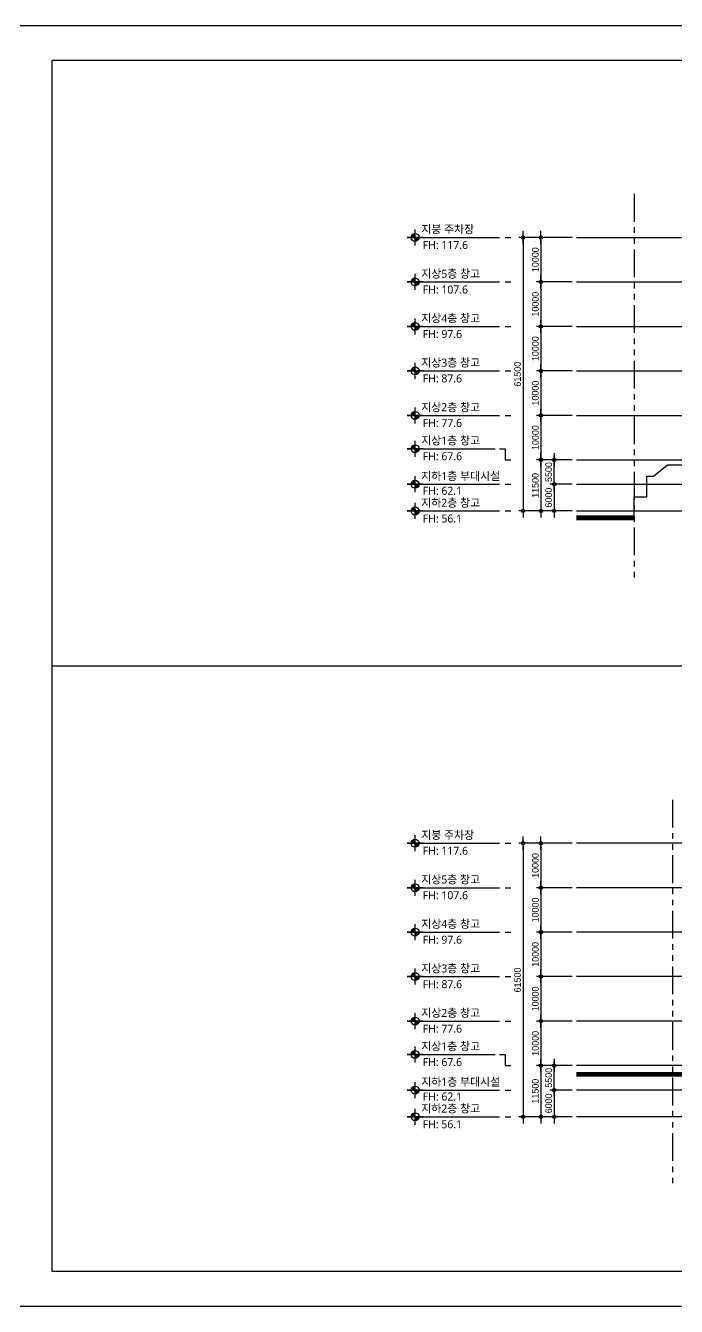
# Model space of a CAD drawing. Header units: millimetres. Extents: x 37653813 to 38677796, y 586285 to 874285.
# Drawn here: x 38070313 to 38216676, y 586285 to 874285 of the extents above; entities that cross this region are included whole.
import ezdxf

# ---------------------------------------------------------------- set-up
doc = ezdxf.new("R2010")
doc.units = ezdxf.units.MM
doc.header["$LTSCALE"] = 1000
doc.header["$MEASUREMENT"] = 0
doc.header["$PDSIZE"] = -10
doc.linetypes.add('PHANTOM2', pattern=[1.25, 0.625, -0.125, 0.125, -0.125, 0.125, -0.125])
doc.layers.get('0').update_dxf_attribs({"linetype": 'CONTINUOUS'})
doc.layers.get('Defpoints').update_dxf_attribs({"color": 161, "linetype": 'CONTINUOUS'})
for name, color, linetype in [('cen', 1, 'CONTINUOUS'), ('ELE-1', 2, 'CONTINUOUS'), ('NDIM', 7, 'CONTINUOUS'), ('SYM', 7, 'CONTINUOUS'), ('TEXT(AXIS)', 2, 'CONTINUOUS'), ('대지경계선', 4, 'PHANTOM2')]:
    doc.layers.add(name, color=color, linetype=linetype)
doc.styles.add('CGS', font='cgse', dxfattribs={"bigfont": 'cgs'})
doc.styles.add('나눔바른고딕', font='NanumBarunGothic.ttf')
doc.dimstyles.new('NDIM 1200', dxfattribs={"dimscale": 500, "dimtxt": 3, "dimasz": 1, "dimexe": 2, "dimexo": 2, "dimgap": 1, "dimtad": 1, "dimdec": 0, "dimdsep": 46, "dimtxsty": 'CGS', "dimblk": 'DOT0', "dimcen": 1, "dimdle": 8, "dimclrd": 2, "dimclre": 2, "dimclrt": 2, "dimadec": 0, "dimazin": 0, "dimtfac": 1, "dimtdec": 0, "dimtix": 1, "dimtmove": 2, "dimatfit": 3, "dimldrblk": 'DOT0', "dimfxl": 1, "dimtolj": 1, "dimtzin": 0, "dimlwd": -1, "dimlwe": -1, "dimarcsym": 0})

# ---------------------------------------------------------------- blocks, each defined once
blk = doc.blocks.new('sdmklfsdfsdf')
at = {"layer": 'cen', "ltscale": 5}
for p, q in [((38172116, 826642), (38329335, 826642)), ((38172116, 816642), (38329335, 816642)), ((38172116, 806642), (38329335, 806642)), ((38172116, 796642), (38329335, 796642)), ((38172116, 786642), (38329335, 786642)), ((38172116, 776642), (38329335, 776642)), ((38172116, 771142), (38329335, 771142)), ((38172116, 765142), (38329335, 765142))]:
    blk.add_line(p, q, dxfattribs=at)
blk = doc.blocks.new('DOT0')
blk.add_line((-3, 0), (3, 0))
at = {"color": 6}
blk.add_circle((0, 0), 0.75, dxfattribs=at)
blk = doc.blocks.new('*D183')
at = {"layer": 'Defpoints', "color": 0, "ltscale": 0.4, "transparency": 16777216}
for p in [(38194207, 690434), (38182207, 628934), (38194207, 628934)]:
    blk.add_point(p, dxfattribs=at)
at = {"layer": 'NDIM', "ltscale": 0.4, "transparency": 16777216}
for p, q in [((38193207, 690434), (38181207, 690434)), ((38182207, 689934), (38182207, 629434)), ((38193207, 628934), (38181207, 628934))]:
    blk.add_line(p, q, dxfattribs=at)
at = {"layer": 'NDIM', "ltscale": 0.4, "transparency": 16777216, "xscale": 500, "yscale": 500, "zscale": 500}
for p, rotation in [((38182207, 690434), 90), ((38182207, 628934), 270)]:
    blk.add_blockref('DOT0', p, dxfattribs=dict(at, rotation=rotation))
at = {"layer": 'NDIM', "ltscale": 0.4, "transparency": 16777216, "insert": (38180957, 659684), "char_height": 1500, "attachment_point": 5, "rotation": 90, "style": 'CGS'}
blk.add_mtext('\\A1;61500', dxfattribs=at)
blk = doc.blocks.new('*D184')
at = {"layer": 'Defpoints', "color": 0, "ltscale": 0.4, "transparency": 16777216}
for p in [(38194207, 650434), (38186207, 640434), (38194207, 640434)]:
    blk.add_point(p, dxfattribs=at)
at = {"layer": 'NDIM', "ltscale": 0.4, "transparency": 16777216}
for p, q in [((38193207, 650434), (38185207, 650434)), ((38186207, 649934), (38186207, 640934)), ((38193207, 640434), (38185207, 640434))]:
    blk.add_line(p, q, dxfattribs=at)
at = {"layer": 'NDIM', "ltscale": 0.4, "transparency": 16777216, "xscale": 500, "yscale": 500, "zscale": 500}
for p, rotation in [((38186207, 650434), 90), ((38186207, 640434), 270)]:
    blk.add_blockref('DOT0', p, dxfattribs=dict(at, rotation=rotation))
at = {"layer": 'NDIM', "ltscale": 0.4, "transparency": 16777216, "insert": (38184957, 645434), "char_height": 1500, "attachment_point": 5, "rotation": 90, "style": 'CGS'}
blk.add_mtext('\\A1;10000', dxfattribs=at)
blk = doc.blocks.new('*D185')
at = {"layer": 'Defpoints', "color": 0, "ltscale": 0.4, "transparency": 16777216}
for p in [(38194207, 634934), (38189207, 628934), (38194207, 628934)]:
    blk.add_point(p, dxfattribs=at)
at = {"layer": 'NDIM', "ltscale": 0.4, "transparency": 16777216}
for p, q in [((38193207, 634934), (38188207, 634934)), ((38189207, 634434), (38189207, 629434)), ((38193207, 628934), (38188207, 628934))]:
    blk.add_line(p, q, dxfattribs=at)
at = {"layer": 'NDIM', "ltscale": 0.4, "transparency": 16777216, "xscale": 500, "yscale": 500, "zscale": 500}
for p, rotation in [((38189207, 634934), 90), ((38189207, 628934), 270)]:
    blk.add_blockref('DOT0', p, dxfattribs=dict(at, rotation=rotation))
at = {"layer": 'NDIM', "ltscale": 0.4, "transparency": 16777216, "insert": (38187957, 631934), "char_height": 1500, "attachment_point": 5, "rotation": 90, "style": 'CGS'}
blk.add_mtext('\\A1;6000', dxfattribs=at)
blk = doc.blocks.new('*D186')
at = {"layer": 'Defpoints', "color": 0, "ltscale": 0.4, "transparency": 16777216}
for p in [(38194207, 660434), (38186207, 650434), (38194207, 650434)]:
    blk.add_point(p, dxfattribs=at)
at = {"layer": 'NDIM', "ltscale": 0.4, "transparency": 16777216}
for p, q in [((38193207, 660434), (38185207, 660434)), ((38186207, 659934), (38186207, 650934)), ((38193207, 650434), (38185207, 650434))]:
    blk.add_line(p, q, dxfattribs=at)
at = {"layer": 'NDIM', "ltscale": 0.4, "transparency": 16777216, "xscale": 500, "yscale": 500, "zscale": 500}
for p, rotation in [((38186207, 660434), 90), ((38186207, 650434), 270)]:
    blk.add_blockref('DOT0', p, dxfattribs=dict(at, rotation=rotation))
at = {"layer": 'NDIM', "ltscale": 0.4, "transparency": 16777216, "insert": (38184957, 655434), "char_height": 1500, "attachment_point": 5, "rotation": 90, "style": 'CGS'}
blk.add_mtext('\\A1;10000', dxfattribs=at)
blk = doc.blocks.new('*D187')
at = {"layer": 'Defpoints', "color": 0, "ltscale": 0.4, "transparency": 16777216}
for p in [(38194207, 670434), (38186207, 660434), (38194207, 660434)]:
    blk.add_point(p, dxfattribs=at)
at = {"layer": 'NDIM', "ltscale": 0.4, "transparency": 16777216}
for p, q in [((38193207, 670434), (38185207, 670434)), ((38186207, 669934), (38186207, 660934)), ((38193207, 660434), (38185207, 660434))]:
    blk.add_line(p, q, dxfattribs=at)
at = {"layer": 'NDIM', "ltscale": 0.4, "transparency": 16777216, "xscale": 500, "yscale": 500, "zscale": 500}
for p, rotation in [((38186207, 670434), 90), ((38186207, 660434), 270)]:
    blk.add_blockref('DOT0', p, dxfattribs=dict(at, rotation=rotation))
at = {"layer": 'NDIM', "ltscale": 0.4, "transparency": 16777216, "insert": (38184957, 665434), "char_height": 1500, "attachment_point": 5, "rotation": 90, "style": 'CGS'}
blk.add_mtext('\\A1;10000', dxfattribs=at)
blk = doc.blocks.new('*D188')
at = {"layer": 'Defpoints', "color": 0, "ltscale": 0.4, "transparency": 16777216}
for p in [(38194207, 680434), (38186207, 670434), (38194207, 670434)]:
    blk.add_point(p, dxfattribs=at)
at = {"layer": 'NDIM', "ltscale": 0.4, "transparency": 16777216}
for p, q in [((38193207, 680434), (38185207, 680434)), ((38186207, 679934), (38186207, 670934)), ((38193207, 670434), (38185207, 670434))]:
    blk.add_line(p, q, dxfattribs=at)
at = {"layer": 'NDIM', "ltscale": 0.4, "transparency": 16777216, "xscale": 500, "yscale": 500, "zscale": 500}
for p, rotation in [((38186207, 680434), 90), ((38186207, 670434), 270)]:
    blk.add_blockref('DOT0', p, dxfattribs=dict(at, rotation=rotation))
at = {"layer": 'NDIM', "ltscale": 0.4, "transparency": 16777216, "insert": (38184957, 675434), "char_height": 1500, "attachment_point": 5, "rotation": 90, "style": 'CGS'}
blk.add_mtext('\\A1;10000', dxfattribs=at)
blk = doc.blocks.new('*D189')
at = {"layer": 'Defpoints', "color": 0, "ltscale": 0.4, "transparency": 16777216}
for p in [(38194207, 690434), (38186207, 680434), (38194207, 680434)]:
    blk.add_point(p, dxfattribs=at)
at = {"layer": 'NDIM', "ltscale": 0.4, "transparency": 16777216}
for p, q in [((38193207, 690434), (38185207, 690434)), ((38186207, 689934), (38186207, 680934)), ((38193207, 680434), (38185207, 680434))]:
    blk.add_line(p, q, dxfattribs=at)
at = {"layer": 'NDIM', "ltscale": 0.4, "transparency": 16777216, "xscale": 500, "yscale": 500, "zscale": 500}
for p, rotation in [((38186207, 690434), 90), ((38186207, 680434), 270)]:
    blk.add_blockref('DOT0', p, dxfattribs=dict(at, rotation=rotation))
at = {"layer": 'NDIM', "ltscale": 0.4, "transparency": 16777216, "insert": (38184957, 685434), "char_height": 1500, "attachment_point": 5, "rotation": 90, "style": 'CGS'}
blk.add_mtext('\\A1;10000', dxfattribs=at)
blk = doc.blocks.new('*D190')
at = {"layer": 'Defpoints', "color": 0, "ltscale": 0.4, "transparency": 16777216}
for p in [(38189207, 640434), (38194207, 640434), (38194207, 634934)]:
    blk.add_point(p, dxfattribs=at)
at = {"layer": 'NDIM', "ltscale": 0.4, "transparency": 16777216}
for p, q in [((38193207, 640434), (38188207, 640434)), ((38189207, 640934), (38189207, 641434)), ((38189207, 634934), (38189207, 640434)), ((38193207, 634934), (38188207, 634934)), ((38189207, 634434), (38189207, 633934))]:
    blk.add_line(p, q, dxfattribs=at)
at = {"layer": 'NDIM', "ltscale": 0.4, "transparency": 16777216, "xscale": 500, "yscale": 500, "zscale": 500}
for p, rotation in [((38189207, 640434), 270), ((38189207, 634934), 90)]:
    blk.add_blockref('DOT0', p, dxfattribs=dict(at, rotation=rotation))
at = {"layer": 'NDIM', "ltscale": 0.4, "transparency": 16777216, "insert": (38187957, 637684), "char_height": 1500, "attachment_point": 5, "rotation": 90, "style": 'CGS'}
blk.add_mtext('\\A1;5500', dxfattribs=at)
blk = doc.blocks.new('*D191')
at = {"layer": 'Defpoints', "color": 0, "ltscale": 0.4, "transparency": 16777216}
for p in [(38194207, 640434), (38186207, 628934), (38194207, 628934)]:
    blk.add_point(p, dxfattribs=at)
at = {"layer": 'NDIM', "ltscale": 0.4, "transparency": 16777216}
for p, q in [((38193207, 640434), (38185207, 640434)), ((38186207, 639934), (38186207, 629434)), ((38193207, 628934), (38185207, 628934))]:
    blk.add_line(p, q, dxfattribs=at)
at = {"layer": 'NDIM', "ltscale": 0.4, "transparency": 16777216, "xscale": 500, "yscale": 500, "zscale": 500}
for p, rotation in [((38186207, 640434), 90), ((38186207, 628934), 270)]:
    blk.add_blockref('DOT0', p, dxfattribs=dict(at, rotation=rotation))
at = {"layer": 'NDIM', "ltscale": 0.4, "transparency": 16777216, "insert": (38184957, 634684), "char_height": 1500, "attachment_point": 5, "rotation": 90, "style": 'CGS'}
blk.add_mtext('\\A1;11500', dxfattribs=at)
blk = doc.blocks.new('A$C19853FC8')
at = {"layer": 'SYM'}
for p, q in [((1800, 0), (1800, 3600)), ((3600, 1800), (0, 1800))]:
    blk.add_line(p, q, dxfattribs=at)
blk.add_circle((1800, 1800), 900, dxfattribs=at)
for points in [[(900, 1800), (1800, 2700), (914, 1959), (1643, 2686)], [(914, 1959), (1643, 2686), (954, 2112), (1492, 2646)], [(954, 2112), (1492, 2646), (1025, 2260), (1346, 2576)], [(1025, 2260), (1346, 2576), (1109, 2378), (1222, 2491)], [(1800, 900), (2700, 1800), (1959, 914), (2686, 1643)], [(1959, 914), (2686, 1643), (2112, 954), (2646, 1492)], [(2112, 954), (2646, 1492), (2260, 1025), (2576, 1346)], [(2260, 1025), (2576, 1346), (2378, 1109), (2491, 1222)]]:
    blk.add_solid(points, dxfattribs=at)
at = {"layer": 'SYM', "linetype": 'Continuous'}
for points in [[(1800, 2700), (1800, 1800), (900, 1800)], [(2700, 1800), (1800, 900), (1800, 1800)]]:
    blk.add_solid(points, dxfattribs=at)
blk = doc.blocks.new('A$C69772d3e')
at = {"layer": 'SYM', "ltscale": 1000}
for p, q in [((0, 67020), (20800, 67020)), ((22063, 67020), (23326, 67020)), ((0, 57020), (20800, 57020)), ((22063, 57020), (23326, 57020)), ((0, 47020), (20800, 47020)), ((22063, 47020), (23326, 47020)), ((0, 37020), (20800, 37020)), ((22063, 37020), (23326, 37020)), ((0, 27020), (20800, 27020)), ((22063, 27020), (23326, 27020)), ((0, 19520), (19825, 19520)), ((22063, 17020), (23326, 17020)), ((0, 11520), (20800, 11520)), ((22063, 11520), (23326, 11520)), ((0, 5520), (20800, 5520)), ((22063, 5520), (23326, 5520))]:
    blk.add_line(p, q, dxfattribs=at)
blk.add_lwpolyline([(20800, 19520), (22063, 19520), (22063, 17020)], dxfattribs=at)
at = {"ltscale": 1000}
for p in [(0, 65220), (0, 55220), (0, 45220), (0, 35220), (0, 25220), (0, 17720), (0, 9720), (0, 3720)]:
    blk.add_blockref('A$C19853FC8', p, dxfattribs=at)
at = {"layer": 'TEXT(AXIS)', "style": '나눔바른고딕'}
for s, p in [('지붕 주차장', (3181, 67964)), ('FH: 117.6', (3523, 64424)), ('지상5층 창고', (3181, 57964)), ('FH: 107.6', (3523, 54424)), ('지상4층 창고', (3181, 47964)), ('FH: 97.6', (3523, 44424)), ('지상3층 창고', (3181, 37964)), ('FH: 87.6', (3523, 34424)), ('지상2층 창고', (3181, 27964)), ('FH: 77.6', (3523, 24424)), ('지상1층 창고', (3181, 20464)), ('FH: 67.6', (3523, 16924)), ('지하1층 부대시설', (3181, 12464)), ('FH: 62.1', (3523, 9161)), ('지하2층 창고', (3181, 6464)), ('FH: 56.1', (3523, 2924))]:
    blk.add_text(s, height=1800, dxfattribs=at).set_placement(p)
blk = doc.blocks.new('*D745')
at = {"layer": 'Defpoints', "color": 0, "ltscale": 0.4, "transparency": 16777216}
for p in [(38194207, 826642), (38182207, 765142), (38194207, 765142)]:
    blk.add_point(p, dxfattribs=at)
at = {"layer": 'NDIM', "ltscale": 0.4, "transparency": 16777216}
for p, q in [((38193207, 826642), (38181207, 826642)), ((38182207, 826142), (38182207, 765642)), ((38193207, 765142), (38181207, 765142))]:
    blk.add_line(p, q, dxfattribs=at)
at = {"layer": 'NDIM', "ltscale": 0.4, "transparency": 16777216, "xscale": 500, "yscale": 500, "zscale": 500}
for p, rotation in [((38182207, 826642), 90), ((38182207, 765142), 270)]:
    blk.add_blockref('DOT0', p, dxfattribs=dict(at, rotation=rotation))
at = {"layer": 'NDIM', "ltscale": 0.4, "transparency": 16777216, "insert": (38180957, 795892), "char_height": 1500, "attachment_point": 5, "rotation": 90, "style": 'CGS'}
blk.add_mtext('\\A1;61500', dxfattribs=at)
blk = doc.blocks.new('*D746')
at = {"layer": 'Defpoints', "color": 0, "ltscale": 0.4, "transparency": 16777216}
for p in [(38194207, 786642), (38186207, 776642), (38194207, 776642)]:
    blk.add_point(p, dxfattribs=at)
at = {"layer": 'NDIM', "ltscale": 0.4, "transparency": 16777216}
for p, q in [((38193207, 786642), (38185207, 786642)), ((38186207, 786142), (38186207, 777142)), ((38193207, 776642), (38185207, 776642))]:
    blk.add_line(p, q, dxfattribs=at)
at = {"layer": 'NDIM', "ltscale": 0.4, "transparency": 16777216, "xscale": 500, "yscale": 500, "zscale": 500}
for p, rotation in [((38186207, 786642), 90), ((38186207, 776642), 270)]:
    blk.add_blockref('DOT0', p, dxfattribs=dict(at, rotation=rotation))
at = {"layer": 'NDIM', "ltscale": 0.4, "transparency": 16777216, "insert": (38184957, 781642), "char_height": 1500, "attachment_point": 5, "rotation": 90, "style": 'CGS'}
blk.add_mtext('\\A1;10000', dxfattribs=at)
blk = doc.blocks.new('*D747')
at = {"layer": 'Defpoints', "color": 0, "ltscale": 0.4, "transparency": 16777216}
for p in [(38194207, 771142), (38189207, 765142), (38194207, 765142)]:
    blk.add_point(p, dxfattribs=at)
at = {"layer": 'NDIM', "ltscale": 0.4, "transparency": 16777216}
for p, q in [((38193207, 771142), (38188207, 771142)), ((38189207, 770642), (38189207, 765642)), ((38193207, 765142), (38188207, 765142))]:
    blk.add_line(p, q, dxfattribs=at)
at = {"layer": 'NDIM', "ltscale": 0.4, "transparency": 16777216, "xscale": 500, "yscale": 500, "zscale": 500}
for p, rotation in [((38189207, 771142), 90), ((38189207, 765142), 270)]:
    blk.add_blockref('DOT0', p, dxfattribs=dict(at, rotation=rotation))
at = {"layer": 'NDIM', "ltscale": 0.4, "transparency": 16777216, "insert": (38187957, 768142), "char_height": 1500, "attachment_point": 5, "rotation": 90, "style": 'CGS'}
blk.add_mtext('\\A1;6000', dxfattribs=at)
blk = doc.blocks.new('*D748')
at = {"layer": 'Defpoints', "color": 0, "ltscale": 0.4, "transparency": 16777216}
for p in [(38194207, 796642), (38186207, 786642), (38194207, 786642)]:
    blk.add_point(p, dxfattribs=at)
at = {"layer": 'NDIM', "ltscale": 0.4, "transparency": 16777216}
for p, q in [((38193207, 796642), (38185207, 796642)), ((38186207, 796142), (38186207, 787142)), ((38193207, 786642), (38185207, 786642))]:
    blk.add_line(p, q, dxfattribs=at)
at = {"layer": 'NDIM', "ltscale": 0.4, "transparency": 16777216, "xscale": 500, "yscale": 500, "zscale": 500}
for p, rotation in [((38186207, 796642), 90), ((38186207, 786642), 270)]:
    blk.add_blockref('DOT0', p, dxfattribs=dict(at, rotation=rotation))
at = {"layer": 'NDIM', "ltscale": 0.4, "transparency": 16777216, "insert": (38184957, 791642), "char_height": 1500, "attachment_point": 5, "rotation": 90, "style": 'CGS'}
blk.add_mtext('\\A1;10000', dxfattribs=at)
blk = doc.blocks.new('*D749')
at = {"layer": 'Defpoints', "color": 0, "ltscale": 0.4, "transparency": 16777216}
for p in [(38194207, 806642), (38186207, 796642), (38194207, 796642)]:
    blk.add_point(p, dxfattribs=at)
at = {"layer": 'NDIM', "ltscale": 0.4, "transparency": 16777216}
for p, q in [((38193207, 806642), (38185207, 806642)), ((38186207, 806142), (38186207, 797142)), ((38193207, 796642), (38185207, 796642))]:
    blk.add_line(p, q, dxfattribs=at)
at = {"layer": 'NDIM', "ltscale": 0.4, "transparency": 16777216, "xscale": 500, "yscale": 500, "zscale": 500}
for p, rotation in [((38186207, 806642), 90), ((38186207, 796642), 270)]:
    blk.add_blockref('DOT0', p, dxfattribs=dict(at, rotation=rotation))
at = {"layer": 'NDIM', "ltscale": 0.4, "transparency": 16777216, "insert": (38184957, 801642), "char_height": 1500, "attachment_point": 5, "rotation": 90, "style": 'CGS'}
blk.add_mtext('\\A1;10000', dxfattribs=at)
blk = doc.blocks.new('*D750')
at = {"layer": 'Defpoints', "color": 0, "ltscale": 0.4, "transparency": 16777216}
for p in [(38194207, 816642), (38186207, 806642), (38194207, 806642)]:
    blk.add_point(p, dxfattribs=at)
at = {"layer": 'NDIM', "ltscale": 0.4, "transparency": 16777216}
for p, q in [((38193207, 816642), (38185207, 816642)), ((38186207, 816142), (38186207, 807142)), ((38193207, 806642), (38185207, 806642))]:
    blk.add_line(p, q, dxfattribs=at)
at = {"layer": 'NDIM', "ltscale": 0.4, "transparency": 16777216, "xscale": 500, "yscale": 500, "zscale": 500}
for p, rotation in [((38186207, 816642), 90), ((38186207, 806642), 270)]:
    blk.add_blockref('DOT0', p, dxfattribs=dict(at, rotation=rotation))
at = {"layer": 'NDIM', "ltscale": 0.4, "transparency": 16777216, "insert": (38184957, 811642), "char_height": 1500, "attachment_point": 5, "rotation": 90, "style": 'CGS'}
blk.add_mtext('\\A1;10000', dxfattribs=at)
blk = doc.blocks.new('*D751')
at = {"layer": 'Defpoints', "color": 0, "ltscale": 0.4, "transparency": 16777216}
for p in [(38194207, 826642), (38186207, 816642), (38194207, 816642)]:
    blk.add_point(p, dxfattribs=at)
at = {"layer": 'NDIM', "ltscale": 0.4, "transparency": 16777216}
for p, q in [((38193207, 826642), (38185207, 826642)), ((38186207, 826142), (38186207, 817142)), ((38193207, 816642), (38185207, 816642))]:
    blk.add_line(p, q, dxfattribs=at)
at = {"layer": 'NDIM', "ltscale": 0.4, "transparency": 16777216, "xscale": 500, "yscale": 500, "zscale": 500}
for p, rotation in [((38186207, 826642), 90), ((38186207, 816642), 270)]:
    blk.add_blockref('DOT0', p, dxfattribs=dict(at, rotation=rotation))
at = {"layer": 'NDIM', "ltscale": 0.4, "transparency": 16777216, "insert": (38184957, 821642), "char_height": 1500, "attachment_point": 5, "rotation": 90, "style": 'CGS'}
blk.add_mtext('\\A1;10000', dxfattribs=at)
blk = doc.blocks.new('*D752')
at = {"layer": 'Defpoints', "color": 0, "ltscale": 0.4, "transparency": 16777216}
for p in [(38189207, 776642), (38194207, 776642), (38194207, 771142)]:
    blk.add_point(p, dxfattribs=at)
at = {"layer": 'NDIM', "ltscale": 0.4, "transparency": 16777216}
for p, q in [((38189207, 777142), (38189207, 777642)), ((38193207, 776642), (38188207, 776642)), ((38189207, 771142), (38189207, 776642)), ((38193207, 771142), (38188207, 771142)), ((38189207, 770642), (38189207, 770142))]:
    blk.add_line(p, q, dxfattribs=at)
at = {"layer": 'NDIM', "ltscale": 0.4, "transparency": 16777216, "xscale": 500, "yscale": 500, "zscale": 500}
for p, rotation in [((38189207, 776642), 270), ((38189207, 771142), 90)]:
    blk.add_blockref('DOT0', p, dxfattribs=dict(at, rotation=rotation))
at = {"layer": 'NDIM', "ltscale": 0.4, "transparency": 16777216, "insert": (38187957, 773892), "char_height": 1500, "attachment_point": 5, "rotation": 90, "style": 'CGS'}
blk.add_mtext('\\A1;5500', dxfattribs=at)
blk = doc.blocks.new('*D753')
at = {"layer": 'Defpoints', "color": 0, "ltscale": 0.4, "transparency": 16777216}
for p in [(38194207, 776642), (38186207, 765142), (38194207, 765142)]:
    blk.add_point(p, dxfattribs=at)
at = {"layer": 'NDIM', "ltscale": 0.4, "transparency": 16777216}
for p, q in [((38193207, 776642), (38185207, 776642)), ((38186207, 776142), (38186207, 765642)), ((38193207, 765142), (38185207, 765142))]:
    blk.add_line(p, q, dxfattribs=at)
at = {"layer": 'NDIM', "ltscale": 0.4, "transparency": 16777216, "xscale": 500, "yscale": 500, "zscale": 500}
for p, rotation in [((38186207, 776642), 90), ((38186207, 765142), 270)]:
    blk.add_blockref('DOT0', p, dxfattribs=dict(at, rotation=rotation))
at = {"layer": 'NDIM', "ltscale": 0.4, "transparency": 16777216, "insert": (38184957, 770892), "char_height": 1500, "attachment_point": 5, "rotation": 90, "style": 'CGS'}
blk.add_mtext('\\A1;11500', dxfattribs=at)

msp = doc.modelspace()

# ---------------------------------------------------------------- linework, layer by layer
at = {"ltscale": 0.1}
for points in [[(38194206.7, 764042.5), (38207171.3, 764042.5)], [(38194206.7, 763842.5), (38207171.3, 763842.5)], [(38194206.7, 763642.5), (38207171.3, 763642.5)], [(38194206.7, 763442.5), (38207171.3, 763442.5)], [(38194206.7, 763242.5), (38207171.3, 763242.5)]]:
    msp.add_lwpolyline(points, dxfattribs=at)
for points in [[(38351425.9, 627834.4), (38338411.7, 627834.4), (38294307.7, 633014.1, 0.02923513), (38282643.6, 633696.6), (38268031.7, 633696.6, -0.03022614), (38255974.3, 634426.2), (38219681.2, 638834.4), (38194206.7, 638834.4)], [(38351425.9, 627634.4), (38338400, 627634.4), (38294284.4, 632815.4, 0.02923513), (38282643.6, 633496.6), (38268031.7, 633496.6, -0.03022614), (38255950.2, 634227.7), (38219669.1, 638634.4), (38194206.7, 638634.4)], [(38351425.9, 627434.4), (38338388.3, 627434.4), (38294261, 632616.8, 0.02923513), (38282643.6, 633296.6), (38268031.7, 633296.6, -0.03022614), (38255926.1, 634029.1), (38219657, 638434.4), (38194206.7, 638434.4)], [(38351425.9, 627234.4), (38338376.6, 627234.4), (38294237.7, 632418.1, 0.02923513), (38282643.6, 633096.6), (38268031.7, 633096.6, -0.03022614), (38255902, 633830.6), (38219644.9, 638234.4), (38194206.7, 638234.4)], [(38351425.9, 627034.4), (38338364.9, 627034.4), (38294214.4, 632219.5, 0.02923513), (38282643.6, 632896.6), (38268031.7, 632896.6, -0.03022614), (38255877.9, 633632), (38219632.8, 638034.4), (38194206.7, 638034.4)]]:
    msp.add_lwpolyline(points, format="xyb", dxfattribs=at)
at = {"layer": 'Defpoints'}
for points in [[(38474813.4, 586285), (38064313.4, 586285), (38064313.4, 874285), (38474813.4, 874285)], [(38076313.4, 866535), (38427313.4, 866535), (38427313.4, 594118.8), (38076313.4, 594118.8)]]:
    msp.add_lwpolyline(points, close=True, dxfattribs=at)
msp.add_lwpolyline([(38076313.4, 730326.9), (38427313.4, 730326.9)], dxfattribs=at)
at = {"layer": 'ELE-1', "ltscale": 0.1}
msp.add_lwpolyline([(38207171.3, 763242.5), (38207171.3, 768342.5), (38209997.5, 768342.5), (38209997.5, 772942.5), (38211497.5, 772942.5), (38214647.5, 775542.5), (38325816.3, 775542.5)], dxfattribs=at)
at = {"layer": '대지경계선', "ltscale": 10}
for points in [[(38207171.3, 836435.4), (38207171.3, 749542.5)], [(38215836.3, 700227.2), (38215836.3, 613334.4)]]:
    msp.add_lwpolyline(points, dxfattribs=at)

# ---------------------------------------------------------------- block references
at = {"ltscale": 0.1}
for p in [(38156106.7, 759622.9), (38156106.7, 623414.8)]:
    msp.add_blockref('A$C69772d3e', p, dxfattribs=at)
msp.add_blockref('sdmklfsdfsdf', (22091, 0))
at = {"xscale": -1}
msp.add_blockref('sdmklfsdfsdf', (76523541.7, -136208.1), dxfattribs=at)

# ---------------------------------------------------------------- dimensions: what is measured, and where the dimension line sits
at = {"layer": 'NDIM', "ltscale": 0.4}
for base, p1, p2, angle, picture, middle in [((38182206.7, 765142.5), (38194206.7, 826642.5), (38194206.7, 765142.5), 270, '*D745', (38180956.7, 795892.5)), ((38186206.7, 816642.5), (38194206.7, 826642.5), (38194206.7, 816642.5), 270, '*D751', (38184956.7, 821642.5)), ((38186206.7, 806642.5), (38194206.7, 816642.5), (38194206.7, 806642.5), 270, '*D750', (38184956.7, 811642.5)), ((38186206.7, 796642.5), (38194206.7, 806642.5), (38194206.7, 796642.5), 270, '*D749', (38184956.7, 801642.5)), ((38186206.7, 786642.5), (38194206.7, 796642.5), (38194206.7, 786642.5), 270, '*D748', (38184956.7, 791642.5)), ((38186206.7, 776642.5), (38194206.7, 786642.5), (38194206.7, 776642.5), 270, '*D746', (38184956.7, 781642.5)), ((38186206.7, 765142.5), (38194206.7, 776642.5), (38194206.7, 765142.5), 90, '*D753', (38184956.7, 770892.5)), ((38189206.7, 776642.5), (38194206.7, 771142.5), (38194206.7, 776642.5), 90, '*D752', (38187956.7, 773892.5)), ((38189206.7, 765142.5), (38194206.7, 771142.5), (38194206.7, 765142.5), 270, '*D747', (38187956.7, 768142.5)), ((38182206.7, 628934.4), (38194206.7, 690434.4), (38194206.7, 628934.4), 270, '*D183', (38180956.7, 659684.4)), ((38186206.7, 680434.4), (38194206.7, 690434.4), (38194206.7, 680434.4), 270, '*D189', (38184956.7, 685434.4)), ((38186206.7, 670434.4), (38194206.7, 680434.4), (38194206.7, 670434.4), 270, '*D188', (38184956.7, 675434.4)), ((38186206.7, 660434.4), (38194206.7, 670434.4), (38194206.7, 660434.4), 270, '*D187', (38184956.7, 665434.4)), ((38186206.7, 650434.4), (38194206.7, 660434.4), (38194206.7, 650434.4), 270, '*D186', (38184956.7, 655434.4)), ((38186206.7, 640434.4), (38194206.7, 650434.4), (38194206.7, 640434.4), 270, '*D184', (38184956.7, 645434.4)), ((38186206.7, 628934.4), (38194206.7, 640434.4), (38194206.7, 628934.4), 90, '*D191', (38184956.7, 634684.4)), ((38189206.7, 640434.4), (38194206.7, 634934.4), (38194206.7, 640434.4), 90, '*D190', (38187956.7, 637684.4)), ((38189206.7, 628934.4), (38194206.7, 634934.4), (38194206.7, 628934.4), 270, '*D185', (38187956.7, 631934.4))]:
    dim = msp.add_linear_dim(base=base, p1=p1, p2=p2, angle=angle, dimstyle='NDIM 1200', override={"dimclrd": 256, "dimclre": 256, "dimclrt": 256}, dxfattribs=at)
    dim.commit()
    dim.dimension.update_dxf_attribs({"geometry": picture, "text_midpoint": middle})

doc.saveas('drawing.dxf')
